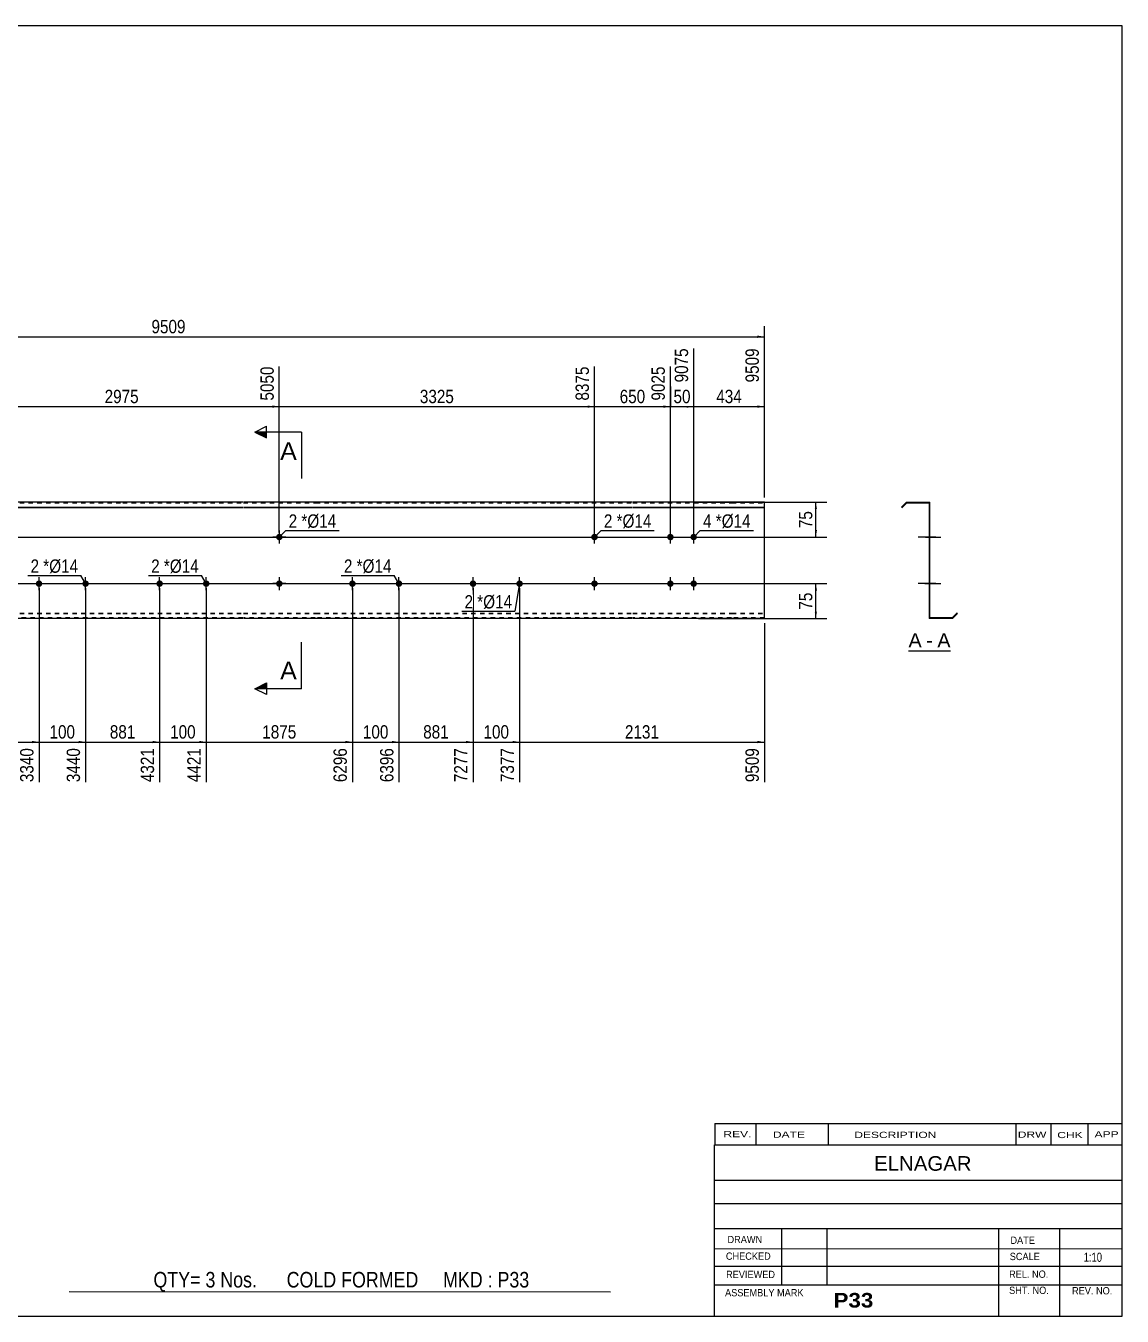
# Model space of a CAD drawing. Header units: millimetres. Extents: x -70 to 333, y -162 to 115.
# Drawn here: x 97.3 to 332.8, y -162.2 to 114.8 of the extents above; entities that cross this region are included whole.
import ezdxf

# ---------------------------------------------------------------- set-up
doc = ezdxf.new("R2010")
doc.units = ezdxf.units.MM
doc.linetypes.add('DXK_LINE_DOT1', pattern=[1.8814, 0.9407, -0.9407])
doc.styles.add('Arial', font='ARIAL.TTF', dxfattribs={"height": 0.2})
doc.styles.add('Arial Bold', font='ARIALBD.TTF', dxfattribs={"height": 0.2})
doc.styles.add('Arial Narrow', font='ARIALN.TTF', dxfattribs={"height": 0.2})

# ---------------------------------------------------------------- blocks, each defined once
blk = doc.blocks.new('Unknown-629091098-1781')
at = {"color": 5, "linetype": 'Continuous'}
for p, q in [((332.8, 114.75), (-67.2, 114.75)), ((332.8, -162.25), (332.8, 114.75)), ((-67.2, -162.25), (332.8, -162.25))]:
    blk.add_line(p, q, dxfattribs=at)
blk = doc.blocks.new('Unknown-629091098-12 - 1236')
at = {"color": 7, "linetype": 'Continuous'}
blk.add_line((286.9, -19.45), (295.93, -19.45), dxfattribs=at)
at = {"color": 0, "linetype": 'Continuous'}
blk.add_wipeout([(289.74, -18.7), (289.74, -15.5), (286.9, -15.5), (286.9, -18.7)], dxfattribs=at)
blk.add_wipeout([(292.13, -18.7), (292.13, -15.5), (290.7, -15.5), (290.7, -18.7)], dxfattribs=at)
at = {"color": 96, "linetype": 'Continuous', "style": 'Arial'}
blk.add_text('A', height=3.06, dxfattribs=at).set_placement((286.9, -18.7))
at = {"color": 0, "linetype": 'Continuous'}
blk.add_wipeout([(295.93, -18.7), (295.93, -15.5), (293.09, -15.5), (293.09, -18.7)], dxfattribs=at)
at = {"color": 96, "linetype": 'Continuous', "style": 'Arial'}
for s, p in [('A', (293.09, -18.7)), ('-', (290.7, -18.7))]:
    blk.add_text(s, height=3.06, dxfattribs=at).set_placement(p)
blk = doc.blocks.new('Bolt-629091098-1223 - 1203')
at = {"linetype": 'Continuous'}
for points in [[(235.07, 5, -1), (236.47, 5, -1)], [(240.07, 5, -1), (241.47, 5, -1)], [(235.07, -5, -1), (236.47, -5, -1)], [(240.07, -5, -1), (241.47, -5, -1)]]:
    blk.add_hatch(color=3, dxfattribs=at).paths.add_polyline_path(points)
at = {"color": 3, "linetype": 'Continuous'}
for p, q in [((235.77, 3.6), (235.77, 6.4)), ((240.77, 3.6), (240.77, 6.4)), ((234.37, 5), (237.17, 5)), ((239.37, 5), (242.17, 5)), ((234.37, -5), (237.17, -5)), ((235.77, -6.4), (235.77, -3.6)), ((239.37, -5), (242.17, -5)), ((240.77, -6.4), (240.77, -3.6))]:
    blk.add_line(p, q, dxfattribs=at)
blk = doc.blocks.new('Part-629091098-1218 - 1203')
at = {"color": 2, "linetype": 'Continuous'}
for p, q in [((118.08, 12.5), (92.28, 12.5)), ((92.28, 11.44), (118.08, 11.44)), ((92.28, 11.33), (118.08, 11.33)), ((143.98, 12.5), (118.18, 12.5)), ((118.18, 11.44), (143.98, 11.44)), ((118.18, 11.33), (143.98, 11.33)), ((159.48, 12.5), (144.08, 12.5)), ((144.08, 11.44), (159.48, 11.44)), ((144.08, 11.33), (159.48, 11.33)), ((185.38, 12.5), (159.58, 12.5)), ((159.58, 11.44), (185.38, 11.44)), ((159.58, 11.33), (185.38, 11.33)), ((211.28, 12.5), (185.48, 12.5)), ((185.48, 11.44), (211.28, 11.44)), ((185.48, 11.33), (211.28, 11.33)), ((227.57, 12.5), (211.38, 12.5)), ((211.38, 11.44), (227.57, 11.44)), ((211.38, 11.33), (227.57, 11.33)), ((248.86, 12.5), (227.67, 12.5)), ((227.67, 11.44), (248.86, 11.44)), ((227.67, 11.33), (248.86, 11.33)), ((255.96, 12.5), (248.96, 12.5)), ((248.96, 11.44), (255.96, 11.44)), ((248.96, 11.33), (255.96, 11.33)), ((255.96, -12.5), (255.96, 12.5)), ((118.08, -12.5), (92.28, -12.5)), ((143.98, -12.5), (118.18, -12.5)), ((159.48, -12.5), (144.08, -12.5)), ((185.38, -12.5), (159.58, -12.5)), ((211.28, -12.5), (185.48, -12.5)), ((227.57, -12.5), (211.38, -12.5)), ((248.86, -12.5), (227.67, -12.5)), ((255.96, -12.5), (248.96, -12.5))]:
    blk.add_line(p, q, dxfattribs=at)
at = {"color": 7, "linetype": 'DXK_LINE_DOT1'}
for p, q in [((92.28, 12.35), (118.08, 12.35)), ((118.18, 12.35), (143.98, 12.35)), ((144.08, 12.35), (159.48, 12.35)), ((159.58, 12.35), (185.38, 12.35)), ((185.48, 12.35), (211.28, 12.35)), ((211.38, 12.35), (227.57, 12.35)), ((227.67, 12.35), (248.86, 12.35)), ((248.96, 12.35), (255.96, 12.35)), ((92.28, -11.33), (118.08, -11.33)), ((92.28, -11.44), (118.08, -11.44)), ((118.08, -12.35), (92.28, -12.35)), ((118.18, -11.33), (143.98, -11.33)), ((118.18, -11.44), (143.98, -11.44)), ((143.98, -12.35), (118.18, -12.35)), ((144.08, -11.33), (159.48, -11.33)), ((144.08, -11.44), (159.48, -11.44)), ((159.48, -12.35), (144.08, -12.35)), ((159.58, -11.33), (185.38, -11.33)), ((159.58, -11.44), (185.38, -11.44)), ((185.38, -12.35), (159.58, -12.35)), ((185.48, -11.33), (211.28, -11.33)), ((185.48, -11.44), (211.28, -11.44)), ((211.28, -12.35), (185.48, -12.35)), ((211.38, -11.33), (227.57, -11.33)), ((211.38, -11.44), (227.57, -11.44)), ((227.57, -12.35), (211.38, -12.35)), ((227.67, -11.33), (248.86, -11.33)), ((227.67, -11.44), (248.86, -11.44)), ((248.86, -12.35), (227.67, -12.35)), ((248.96, -11.33), (255.96, -11.33)), ((248.96, -11.44), (255.96, -11.44)), ((255.96, -12.35), (248.96, -12.35))]:
    blk.add_line(p, q, dxfattribs=at)
blk = doc.blocks.new('Bolt-629091098-1219 - 1203')
at = {"linetype": 'Continuous'}
for points in [[(193.38, -4.3, -1), (193.38, -5.7, -1)], [(203.38, -4.3, -1), (203.38, -5.7, -1)]]:
    blk.add_hatch(color=3, dxfattribs=at).paths.add_polyline_path(points)
at = {"color": 3, "linetype": 'Continuous'}
for p, q in [((191.98, -5), (194.78, -5)), ((193.38, -6.4), (193.38, -3.6)), ((201.98, -5), (204.78, -5)), ((203.38, -6.4), (203.38, -3.6))]:
    blk.add_line(p, q, dxfattribs=at)
blk = doc.blocks.new('Bolt-629091098-1220 - 1203')
at = {"linetype": 'Continuous'}
for points in [[(167.48, -4.3, -1), (167.48, -5.7, -1)], [(177.48, -4.3, -1), (177.48, -5.7, -1)]]:
    blk.add_hatch(color=3, dxfattribs=at).paths.add_polyline_path(points)
at = {"color": 3, "linetype": 'Continuous'}
for p, q in [((166.08, -5), (168.88, -5)), ((167.48, -6.4), (167.48, -3.6)), ((176.08, -5), (178.88, -5)), ((177.48, -6.4), (177.48, -3.6))]:
    blk.add_line(p, q, dxfattribs=at)
blk = doc.blocks.new('Bolt-629091098-1221 - 1203')
at = {"linetype": 'Continuous'}
for points in [[(100.18, -4.3, -1), (100.18, -5.7, -1)], [(110.18, -4.3, -1), (110.18, -5.7, -1)]]:
    blk.add_hatch(color=3, dxfattribs=at).paths.add_polyline_path(points)
at = {"color": 3, "linetype": 'Continuous'}
for p, q in [((98.78, -5), (101.58, -5)), ((100.18, -6.4), (100.18, -3.6)), ((108.78, -5), (111.58, -5)), ((110.18, -6.4), (110.18, -3.6))]:
    blk.add_line(p, q, dxfattribs=at)
blk = doc.blocks.new('Bolt-629091098-1222 - 1203')
at = {"linetype": 'Continuous'}
for points in [[(126.08, -4.3, -1), (126.08, -5.7, -1)], [(136.08, -4.3, -1), (136.08, -5.7, -1)]]:
    blk.add_hatch(color=3, dxfattribs=at).paths.add_polyline_path(points)
at = {"color": 3, "linetype": 'Continuous'}
for p, q in [((124.68, -5), (127.48, -5)), ((126.08, -6.4), (126.08, -3.6)), ((134.68, -5), (137.48, -5)), ((136.08, -6.4), (136.08, -3.6))]:
    blk.add_line(p, q, dxfattribs=at)
blk = doc.blocks.new('Bolt-629091098-1224 - 1203')
at = {"linetype": 'Continuous'}
for points in [[(218.77, 5, -1), (220.17, 5, -1)], [(218.77, -5, -1), (220.17, -5, -1)]]:
    blk.add_hatch(color=3, dxfattribs=at).paths.add_polyline_path(points)
at = {"color": 3, "linetype": 'Continuous'}
for p, q in [((219.47, 3.6), (219.47, 6.4)), ((218.07, 5), (220.87, 5)), ((218.07, -5), (220.87, -5)), ((219.47, -6.4), (219.47, -3.6))]:
    blk.add_line(p, q, dxfattribs=at)
blk = doc.blocks.new('Bolt-629091098-1230 - 1203')
at = {"linetype": 'Continuous'}
for points in [[(152.48, 5, -1), (151.08, 5, -1)], [(152.48, -5, -1), (151.08, -5, -1)]]:
    blk.add_hatch(color=3, dxfattribs=at).paths.add_polyline_path(points)
at = {"color": 3, "linetype": 'Continuous'}
for p, q in [((151.78, 6.4), (151.78, 3.6)), ((153.18, 5), (150.38, 5)), ((153.18, -5), (150.38, -5)), ((151.78, -3.6), (151.78, -6.4))]:
    blk.add_line(p, q, dxfattribs=at)
blk = doc.blocks.new('Bolt-629091098-1240 - 1236')
at = {"linetype": 'Continuous'}
blk.add_hatch(color=3, dxfattribs=at).paths.add_polyline_path([(291.49, -5.7), (291.49, -4.3), (291.34, -4.3), (291.34, -5.7)])
blk.add_hatch(color=3, dxfattribs=at).paths.add_polyline_path([(291.49, -5.7), (291.49, -4.3), (291.34, -4.3), (291.34, -5.7)])
at = {"color": 3, "linetype": 'Continuous'}
for p, q in [((290.39, -5), (293.14, -5)), ((290.39, -5), (293.14, -5)), ((291.34, -4.3), (291.49, -4.3)), ((291.34, -4.3), (291.49, -4.3)), ((291.34, -5.7), (291.49, -5.7)), ((291.34, -5.7), (291.49, -5.7))]:
    blk.add_line(p, q, dxfattribs=at)
blk = doc.blocks.new('Part-629091098-1238 - 1236')
at = {"color": 2, "linetype": 'Continuous'}
for p, q in [((286.49, 12.5), (285.43, 11.44)), ((285.43, 11.44), (285.54, 11.33)), ((286.55, 12.35), (285.54, 11.33)), ((286.49, 12.5), (291.49, 12.5)), ((286.55, 12.35), (291.34, 12.35)), ((291.34, 12.35), (291.34, -12.5)), ((291.49, -12.35), (291.49, 12.5)), ((296.34, -12.5), (291.34, -12.5)), ((296.28, -12.35), (291.49, -12.35)), ((296.28, -12.35), (297.29, -11.33)), ((296.34, -12.5), (297.4, -11.44)), ((297.4, -11.44), (297.29, -11.33))]:
    blk.add_line(p, q, dxfattribs=at)
blk = doc.blocks.new('Bolt-629091098-1239 - 1236')
at = {"linetype": 'Continuous'}
blk.add_hatch(color=3, dxfattribs=at).paths.add_polyline_path([(291.49, -5.7), (291.49, -4.3), (291.34, -4.3), (291.34, -5.7)])
blk.add_hatch(color=3, dxfattribs=at).paths.add_polyline_path([(291.49, -5.7), (291.49, -4.3), (291.34, -4.3), (291.34, -5.7)])
at = {"color": 3, "linetype": 'Continuous'}
for p, q in [((290.39, -5), (293.14, -5)), ((290.39, -5), (293.14, -5)), ((291.34, -4.3), (291.49, -4.3)), ((291.34, -4.3), (291.49, -4.3)), ((291.34, -5.7), (291.49, -5.7)), ((291.34, -5.7), (291.49, -5.7))]:
    blk.add_line(p, q, dxfattribs=at)
blk = doc.blocks.new('Bolt-629091098-1241 - 1236')
at = {"linetype": 'Continuous'}
blk.add_hatch(color=3, dxfattribs=at).paths.add_polyline_path([(291.49, -5.7), (291.49, -4.3), (291.34, -4.3), (291.34, -5.7)])
blk.add_hatch(color=3, dxfattribs=at).paths.add_polyline_path([(291.49, -5.7), (291.49, -4.3), (291.34, -4.3), (291.34, -5.7)])
at = {"color": 3, "linetype": 'Continuous'}
for p, q in [((290.39, -5), (293.14, -5)), ((290.39, -5), (293.14, -5)), ((291.34, -4.3), (291.49, -4.3)), ((291.34, -4.3), (291.49, -4.3)), ((291.34, -5.7), (291.49, -5.7)), ((291.34, -5.7), (291.49, -5.7))]:
    blk.add_line(p, q, dxfattribs=at)
blk = doc.blocks.new('Bolt-629091098-1242 - 1236')
at = {"linetype": 'Continuous'}
blk.add_hatch(color=3, dxfattribs=at).paths.add_polyline_path([(291.49, -5.7), (291.49, -4.3), (291.34, -4.3), (291.34, -5.7)])
blk.add_hatch(color=3, dxfattribs=at).paths.add_polyline_path([(291.49, -5.7), (291.49, -4.3), (291.34, -4.3), (291.34, -5.7)])
at = {"color": 3, "linetype": 'Continuous'}
for p, q in [((290.39, -5), (293.14, -5)), ((290.39, -5), (293.14, -5)), ((291.34, -4.3), (291.49, -4.3)), ((291.34, -4.3), (291.49, -4.3)), ((291.34, -5.7), (291.49, -5.7)), ((291.34, -5.7), (291.49, -5.7))]:
    blk.add_line(p, q, dxfattribs=at)
blk = doc.blocks.new('Bolt-629091098-1243 - 1236')
at = {"linetype": 'Continuous'}
for points in [[(291.34, 5.7), (291.34, 4.3), (291.49, 4.3), (291.49, 5.7)], [(291.34, 5.7), (291.34, 4.3), (291.49, 4.3), (291.49, 5.7)], [(291.34, -4.3), (291.34, -5.7), (291.49, -5.7), (291.49, -4.3)], [(291.34, -4.3), (291.34, -5.7), (291.49, -5.7), (291.49, -4.3)]]:
    blk.add_hatch(color=3, dxfattribs=at).paths.add_polyline_path(points)
at = {"color": 3, "linetype": 'Continuous'}
for p, q in [((291.49, 5.7), (291.34, 5.7)), ((291.49, 5.7), (291.34, 5.7)), ((292.79, 5), (289.49, 5)), ((292.79, 5), (289.49, 5)), ((291.49, 4.3), (291.34, 4.3)), ((291.49, 4.3), (291.34, 4.3)), ((292.79, -5), (289.49, -5)), ((292.79, -5), (289.49, -5)), ((291.49, -4.3), (291.34, -4.3)), ((291.49, -4.3), (291.34, -4.3)), ((291.49, -5.7), (291.34, -5.7)), ((291.49, -5.7), (291.34, -5.7))]:
    blk.add_line(p, q, dxfattribs=at)
blk = doc.blocks.new('Bolt-629091098-1244 - 1236')
at = {"linetype": 'Continuous'}
for points in [[(291.34, 5.7), (291.34, 4.3), (291.49, 4.3), (291.49, 5.7)], [(291.34, -4.3), (291.34, -5.7), (291.49, -5.7), (291.49, -4.3)]]:
    blk.add_hatch(color=3, dxfattribs=at).paths.add_polyline_path(points)
at = {"color": 3, "linetype": 'Continuous'}
for p, q in [((291.49, 5.7), (291.34, 5.7)), ((292.29, 5), (288.99, 5)), ((291.49, 4.3), (291.34, 4.3)), ((292.29, -5), (288.99, -5)), ((291.49, -4.3), (291.34, -4.3)), ((291.49, -5.7), (291.34, -5.7))]:
    blk.add_line(p, q, dxfattribs=at)
blk = doc.blocks.new('Bolt-629091098-1245 - 1236')
at = {"linetype": 'Continuous'}
for points in [[(291.34, 5.7), (291.34, 4.3), (291.49, 4.3), (291.49, 5.7)], [(291.34, 5.7), (291.34, 4.3), (291.49, 4.3), (291.49, 5.7)], [(291.34, -4.3), (291.34, -5.7), (291.49, -5.7), (291.49, -4.3)], [(291.34, -4.3), (291.34, -5.7), (291.49, -5.7), (291.49, -4.3)]]:
    blk.add_hatch(color=3, dxfattribs=at).paths.add_polyline_path(points)
at = {"color": 3, "linetype": 'Continuous'}
for p, q in [((291.49, 5.7), (291.34, 5.7)), ((291.49, 5.7), (291.34, 5.7)), ((292.79, 5), (289.49, 5)), ((292.79, 5), (289.49, 5)), ((291.49, 4.3), (291.34, 4.3)), ((291.49, 4.3), (291.34, 4.3)), ((292.79, -5), (289.49, -5)), ((292.79, -5), (289.49, -5)), ((291.49, -4.3), (291.34, -4.3)), ((291.49, -4.3), (291.34, -4.3)), ((291.49, -5.7), (291.34, -5.7)), ((291.49, -5.7), (291.34, -5.7))]:
    blk.add_line(p, q, dxfattribs=at)
blk = doc.blocks.new('Bolt-629091098-1246 - 1236')
at = {"linetype": 'Continuous'}
blk.add_hatch(color=3, dxfattribs=at).paths.add_polyline_path([(291.34, 5.7), (291.34, 4.3), (291.49, 4.3), (291.49, 5.7)])
blk.add_hatch(color=3, dxfattribs=at).paths.add_polyline_path([(291.34, 5.7), (291.34, 4.3), (291.49, 4.3), (291.49, 5.7)])
at = {"color": 3, "linetype": 'Continuous'}
for p, q in [((291.34, 5.7), (291.49, 5.7)), ((291.34, 5.7), (291.49, 5.7)), ((290.54, 5), (293.84, 5)), ((290.54, 5), (293.84, 5)), ((291.34, 4.3), (291.49, 4.3)), ((291.34, 4.3), (291.49, 4.3))]:
    blk.add_line(p, q, dxfattribs=at)
blk = doc.blocks.new('Bolt-629091098-1247 - 1236')
at = {"linetype": 'Continuous'}
blk.add_hatch(color=3, dxfattribs=at).paths.add_polyline_path([(291.34, -4.3), (291.34, -5.7), (291.49, -5.7), (291.49, -4.3)])
blk.add_hatch(color=3, dxfattribs=at).paths.add_polyline_path([(291.34, -4.3), (291.34, -5.7), (291.49, -5.7), (291.49, -4.3)])
at = {"color": 3, "linetype": 'Continuous'}
for p, q in [((290.54, -5), (293.84, -5)), ((290.54, -5), (293.84, -5)), ((291.34, -4.3), (291.49, -4.3)), ((291.34, -4.3), (291.49, -4.3)), ((291.34, -5.7), (291.49, -5.7)), ((291.34, -5.7), (291.49, -5.7))]:
    blk.add_line(p, q, dxfattribs=at)
blk = doc.blocks.new('Bolt-629091098-1248 - 1236')
at = {"linetype": 'Continuous'}
blk.add_hatch(color=3, dxfattribs=at).paths.add_polyline_path([(291.34, 5.7), (291.34, 4.3), (291.49, 4.3), (291.49, 5.7)])
blk.add_hatch(color=3, dxfattribs=at).paths.add_polyline_path([(291.34, 5.7), (291.34, 4.3), (291.49, 4.3), (291.49, 5.7)])
at = {"color": 3, "linetype": 'Continuous'}
for p, q in [((291.34, 5.7), (291.49, 5.7)), ((291.34, 5.7), (291.49, 5.7)), ((290.54, 5), (293.84, 5)), ((290.54, 5), (293.84, 5)), ((291.34, 4.3), (291.49, 4.3)), ((291.34, 4.3), (291.49, 4.3))]:
    blk.add_line(p, q, dxfattribs=at)
blk = doc.blocks.new('Bolt-629091098-1249 - 1236')
at = {"linetype": 'Continuous'}
blk.add_hatch(color=3, dxfattribs=at).paths.add_polyline_path([(291.34, -4.3), (291.34, -5.7), (291.49, -5.7), (291.49, -4.3)])
blk.add_hatch(color=3, dxfattribs=at).paths.add_polyline_path([(291.34, -4.3), (291.34, -5.7), (291.49, -5.7), (291.49, -4.3)])
at = {"color": 3, "linetype": 'Continuous'}
for p, q in [((290.54, -5), (293.84, -5)), ((290.54, -5), (293.84, -5)), ((291.34, -4.3), (291.49, -4.3)), ((291.34, -4.3), (291.49, -4.3)), ((291.34, -5.7), (291.49, -5.7)), ((291.34, -5.7), (291.49, -5.7))]:
    blk.add_line(p, q, dxfattribs=at)
blk = doc.blocks.new('Bolt-629091098-1250 - 1236')
at = {"linetype": 'Continuous'}
for points in [[(291.49, 4.3), (291.49, 5.7), (291.34, 5.7), (291.34, 4.3)], [(291.49, -5.7), (291.49, -4.3), (291.34, -4.3), (291.34, -5.7)]]:
    blk.add_hatch(color=3, dxfattribs=at).paths.add_polyline_path(points)
at = {"color": 3, "linetype": 'Continuous'}
for p, q in [((291.49, 5.7), (291.34, 5.7)), ((291.49, 5), (289.34, 5)), ((291.49, 4.3), (291.34, 4.3)), ((291.49, -5), (289.34, -5)), ((291.49, -4.3), (291.34, -4.3)), ((291.49, -5.7), (291.34, -5.7))]:
    blk.add_line(p, q, dxfattribs=at)
blk = doc.blocks.new('StraightDimension-629091098-1328 - 1203')
at = {"linetype": 'Continuous'}
blk.add_hatch(color=7, dxfattribs=at).paths.add_polyline_path([(124.58, -38.75), (126.08, -39), (124.58, -39.25)])
at = {"color": 7, "linetype": 'Continuous'}
for p, q in [((110.18, -6), (110.18, -47.61)), ((126.08, -6), (126.08, -47.61)), ((110.18, -39), (126.08, -39))]:
    blk.add_line(p, q, dxfattribs=at)
at = {"color": 0}
blk.add_wipeout([(121.47, -38.85), (121.47, -34.65), (114.78, -34.65), (114.78, -38.85)], dxfattribs=at)
at = {"color": 3, "style": 'Arial Narrow'}
blk.add_text('881', height=2.863, dxfattribs=at).set_placement((115.38, -38.25))
at = {"color": 0, "linetype": 'Continuous'}
blk.add_wipeout([(125.48, -39.7), (121.28, -39.7), (121.28, -48.21), (125.48, -48.21)], dxfattribs=at)
at = {"color": 3, "linetype": 'Continuous', "style": 'Arial Narrow'}
blk.add_text('4321', height=2.863, rotation=90.0002, dxfattribs=at).set_placement((124.88, -47.61))
blk = doc.blocks.new('StraightDimension-629091098-1367 - 1203')
at = {"linetype": 'Continuous'}
for points in [[(266.75, -6.5), (267, -5), (267.25, -6.5)], [(267.25, -11), (267, -12.5), (266.75, -11)]]:
    blk.add_hatch(color=7, dxfattribs=at).paths.add_polyline_path(points)
at = {"color": 7, "linetype": 'Continuous'}
for p, q in [((85.08, -5), (269.4, -5)), ((267, -12.5), (267, -5)), ((241.77, -12.5), (269.4, -12.5))]:
    blk.add_line(p, q, dxfattribs=at)
at = {"color": 0}
blk.add_wipeout([(266.85, -6.32), (262.65, -6.32), (262.65, -11.18), (266.85, -11.18)], dxfattribs=at)
at = {"color": 3, "style": 'Arial Narrow'}
blk.add_text('75', height=2.863, rotation=90.0002, dxfattribs=at).set_placement((266.25, -10.58))
blk = doc.blocks.new('StraightDimension-629091098-1270 - 1203')
at = {"linetype": 'Continuous'}
blk.add_hatch(color=7, dxfattribs=at).paths.add_polyline_path([(239.27, 33.25), (240.77, 33), (239.27, 32.75)])
at = {"color": 7, "linetype": 'Continuous'}
for p, q in [((240.77, 6), (240.77, 45.51)), ((235.77, 6), (235.77, 41.61)), ((235.77, 33), (240.77, 33))]:
    blk.add_line(p, q, dxfattribs=at)
at = {"color": 0}
blk.add_wipeout([(240.69, 33.15), (240.69, 37.35), (235.84, 37.35), (235.84, 33.15)], dxfattribs=at)
at = {"color": 0, "linetype": 'Continuous'}
blk.add_wipeout([(240.17, 46.11), (235.97, 46.11), (235.97, 37.6), (240.17, 37.6)], dxfattribs=at)
at = {"color": 3, "linetype": 'Continuous', "style": 'Arial Narrow'}
blk.add_text('9075', height=2.863, rotation=90.0002, dxfattribs=at).set_placement((239.57, 38.2))
at = {"color": 3, "style": 'Arial Narrow'}
blk.add_text('50', height=2.863, dxfattribs=at).set_placement((236.44, 33.75))
blk = doc.blocks.new('StraightDimension-629091098-1326 - 1203')
at = {"linetype": 'Continuous'}
blk.add_hatch(color=7, dxfattribs=at).paths.add_polyline_path([(165.98, -38.75), (167.48, -39), (165.98, -39.25)])
at = {"color": 7, "linetype": 'Continuous'}
for p, q in [((136.08, -6), (136.08, -47.61)), ((167.48, -6), (167.48, -47.61)), ((136.08, -39), (167.48, -39))]:
    blk.add_line(p, q, dxfattribs=at)
at = {"color": 0}
blk.add_wipeout([(156.03, -38.85), (156.03, -34.65), (147.52, -34.65), (147.52, -38.85)], dxfattribs=at)
at = {"color": 0, "linetype": 'Continuous'}
blk.add_wipeout([(166.88, -39.7), (162.68, -39.7), (162.68, -48.21), (166.88, -48.21)], dxfattribs=at)
at = {"color": 3, "style": 'Arial Narrow'}
blk.add_text('1875', height=2.863, dxfattribs=at).set_placement((148.12, -38.25))
at = {"color": 3, "linetype": 'Continuous', "style": 'Arial Narrow'}
blk.add_text('6296', height=2.863, rotation=90.0002, dxfattribs=at).set_placement((166.28, -47.61))
blk = doc.blocks.new('StraightDimension-629091098-1269 - 1203')
at = {"linetype": 'Continuous'}
blk.add_hatch(color=7, dxfattribs=at).paths.add_polyline_path([(254.46, 33.25), (255.96, 33), (254.46, 32.75)])
at = {"color": 7, "linetype": 'Continuous'}
for p, q in [((240.77, 6), (240.77, 45.51)), ((255.96, 13.5), (255.96, 45.51)), ((240.77, 33), (255.96, 33))]:
    blk.add_line(p, q, dxfattribs=at)
at = {"color": 0}
blk.add_wipeout([(251.71, 33.15), (251.71, 37.35), (245.02, 37.35), (245.02, 33.15)], dxfattribs=at)
at = {"color": 0, "linetype": 'Continuous'}
blk.add_wipeout([(255.36, 46.11), (251.16, 46.11), (251.16, 37.6), (255.36, 37.6)], dxfattribs=at)
at = {"color": 3, "linetype": 'Continuous', "style": 'Arial Narrow'}
blk.add_text('9509', height=2.863, rotation=90.0002, dxfattribs=at).set_placement((254.76, 38.2))
at = {"color": 3, "style": 'Arial Narrow'}
blk.add_text('434', height=2.863, dxfattribs=at).set_placement((245.62, 33.75))
blk = doc.blocks.new('StraightDimension-629091098-1271 - 1203')
at = {"linetype": 'Continuous'}
blk.add_hatch(color=7, dxfattribs=at).paths.add_polyline_path([(234.27, 33.25), (235.77, 33), (234.27, 32.75)])
at = {"color": 7, "linetype": 'Continuous'}
for p, q in [((219.47, 6), (219.47, 41.61)), ((235.77, 6), (235.77, 41.61)), ((219.47, 33), (235.77, 33))]:
    blk.add_line(p, q, dxfattribs=at)
at = {"color": 0}
blk.add_wipeout([(230.96, 33.15), (230.96, 37.35), (224.28, 37.35), (224.28, 33.15)], dxfattribs=at)
at = {"color": 0, "linetype": 'Continuous'}
blk.add_wipeout([(235.17, 42.21), (230.97, 42.21), (230.97, 33.7), (235.17, 33.7)], dxfattribs=at)
at = {"color": 3, "linetype": 'Continuous', "style": 'Arial Narrow'}
blk.add_text('9025', height=2.863, rotation=90.0002, dxfattribs=at).set_placement((234.57, 34.3))
at = {"color": 3, "style": 'Arial Narrow'}
blk.add_text('650', height=2.863, dxfattribs=at).set_placement((224.88, 33.75))
blk = doc.blocks.new('StraightDimension-629091098-1272 - 1203')
at = {"linetype": 'Continuous'}
blk.add_hatch(color=7, dxfattribs=at).paths.add_polyline_path([(217.97, 33.25), (219.47, 33), (217.97, 32.75)])
at = {"color": 7, "linetype": 'Continuous'}
for p, q in [((151.78, 6), (151.78, 41.61)), ((219.47, 6), (219.47, 41.61)), ((151.78, 33), (219.47, 33))]:
    blk.add_line(p, q, dxfattribs=at)
at = {"color": 0, "linetype": 'Continuous'}
blk.add_wipeout([(218.87, 42.21), (214.67, 42.21), (214.67, 33.7), (218.87, 33.7)], dxfattribs=at)
at = {"color": 0}
blk.add_wipeout([(189.88, 33.15), (189.88, 37.35), (181.37, 37.35), (181.37, 33.15)], dxfattribs=at)
at = {"color": 3, "linetype": 'Continuous', "style": 'Arial Narrow'}
blk.add_text('8375', height=2.863, rotation=90.0002, dxfattribs=at).set_placement((218.27, 34.3))
at = {"color": 3, "style": 'Arial Narrow'}
blk.add_text('3325', height=2.863, dxfattribs=at).set_placement((181.97, 33.75))
blk = doc.blocks.new('StraightDimension-629091098-1330 - 1203')
at = {"linetype": 'Continuous'}
blk.add_hatch(color=7, dxfattribs=at).paths.add_polyline_path([(98.68, -38.75), (100.18, -39), (98.68, -39.25)])
at = {"color": 7, "linetype": 'Continuous'}
for p, q in [((100.18, -6), (100.18, -47.61)), ((0, -13.5), (0, -42.13)), ((0, -39), (100.18, -39))]:
    blk.add_line(p, q, dxfattribs=at)
at = {"color": 0}
blk.add_wipeout([(54.34, -38.85), (54.34, -34.65), (45.83, -34.65), (45.83, -38.85)], dxfattribs=at)
at = {"color": 0, "linetype": 'Continuous'}
for points in [[(-0.6, -39.7), (-4.8, -39.7), (-4.8, -42.73), (-0.6, -42.73)], [(99.58, -39.7), (95.38, -39.7), (95.38, -48.21), (99.58, -48.21)]]:
    blk.add_wipeout(points, dxfattribs=at)
at = {"color": 3, "style": 'Arial Narrow'}
blk.add_text('3340', height=2.863, dxfattribs=at).set_placement((46.43, -38.25))
at = {"color": 3, "linetype": 'Continuous', "style": 'Arial Narrow'}
for s, height, p in [('0', 2.86, (-1.2, -42.13)), ('3340', 2.863, (98.98, -47.61))]:
    blk.add_text(s, height=height, rotation=90.0002, dxfattribs=at).set_placement(p)
blk = doc.blocks.new('StraightDimension-629091098-1273 - 1203')
at = {"linetype": 'Continuous'}
blk.add_hatch(color=7, dxfattribs=at).paths.add_polyline_path([(150.28, 33.25), (151.78, 33), (150.28, 32.75)])
at = {"color": 7, "linetype": 'Continuous'}
for p, q in [((84.08, 6), (84.08, 41.61)), ((151.78, 6), (151.78, 41.61)), ((84.08, 33), (151.78, 33))]:
    blk.add_line(p, q, dxfattribs=at)
at = {"color": 0, "linetype": 'Continuous'}
blk.add_wipeout([(151.18, 42.21), (146.98, 42.21), (146.98, 33.7), (151.18, 33.7)], dxfattribs=at)
at = {"color": 0}
blk.add_wipeout([(122.18, 33.15), (122.18, 37.35), (113.67, 37.35), (113.67, 33.15)], dxfattribs=at)
at = {"color": 3, "linetype": 'Continuous', "style": 'Arial Narrow'}
blk.add_text('5050', height=2.863, rotation=90.0002, dxfattribs=at).set_placement((150.58, 34.3))
at = {"color": 3, "style": 'Arial Narrow'}
blk.add_text('2975', height=2.863, dxfattribs=at).set_placement((114.27, 33.75))
blk = doc.blocks.new('StraightDimension-629091098-1322 - 1203')
at = {"linetype": 'Continuous'}
blk.add_hatch(color=7, dxfattribs=at).paths.add_polyline_path([(254.46, -38.75), (255.96, -39), (254.46, -39.25)])
at = {"color": 7, "linetype": 'Continuous'}
for p, q in [((203.38, -6), (203.38, -47.61)), ((255.96, -13.5), (255.96, -47.61)), ((203.38, -39), (255.96, -39))]:
    blk.add_line(p, q, dxfattribs=at)
at = {"color": 0}
blk.add_wipeout([(233.93, -38.85), (233.93, -34.65), (225.41, -34.65), (225.41, -38.85)], dxfattribs=at)
at = {"color": 0, "linetype": 'Continuous'}
blk.add_wipeout([(255.36, -39.7), (251.16, -39.7), (251.16, -48.21), (255.36, -48.21)], dxfattribs=at)
at = {"color": 3, "style": 'Arial Narrow'}
blk.add_text('2131', height=2.863, dxfattribs=at).set_placement((226.01, -38.25))
at = {"color": 3, "linetype": 'Continuous', "style": 'Arial Narrow'}
blk.add_text('9509', height=2.863, rotation=90.0002, dxfattribs=at).set_placement((254.76, -47.61))
blk = doc.blocks.new('StraightDimension-629091098-1323 - 1203')
at = {"linetype": 'Continuous'}
blk.add_hatch(color=7, dxfattribs=at).paths.add_polyline_path([(201.88, -38.75), (203.38, -39), (201.88, -39.25)])
at = {"color": 7, "linetype": 'Continuous'}
for p, q in [((193.38, -6), (193.38, -47.61)), ((203.38, -6), (203.38, -47.61)), ((193.38, -39), (203.38, -39))]:
    blk.add_line(p, q, dxfattribs=at)
at = {"color": 0}
blk.add_wipeout([(201.72, -38.85), (201.72, -34.65), (195.03, -34.65), (195.03, -38.85)], dxfattribs=at)
at = {"color": 3, "style": 'Arial Narrow'}
blk.add_text('100', height=2.863, dxfattribs=at).set_placement((195.63, -38.25))
at = {"color": 0, "linetype": 'Continuous'}
blk.add_wipeout([(202.78, -39.7), (198.58, -39.7), (198.58, -48.21), (202.78, -48.21)], dxfattribs=at)
at = {"color": 3, "linetype": 'Continuous', "style": 'Arial Narrow'}
blk.add_text('7377', height=2.863, rotation=90.0002, dxfattribs=at).set_placement((202.18, -47.61))
blk = doc.blocks.new('StraightDimension-629091098-1324 - 1203')
at = {"linetype": 'Continuous'}
blk.add_hatch(color=7, dxfattribs=at).paths.add_polyline_path([(191.88, -38.75), (193.38, -39), (191.88, -39.25)])
at = {"color": 7, "linetype": 'Continuous'}
for p, q in [((177.48, -6), (177.48, -47.61)), ((193.38, -6), (193.38, -47.61)), ((177.48, -39), (193.38, -39))]:
    blk.add_line(p, q, dxfattribs=at)
at = {"color": 0}
blk.add_wipeout([(188.77, -38.85), (188.77, -34.65), (182.08, -34.65), (182.08, -38.85)], dxfattribs=at)
at = {"color": 3, "style": 'Arial Narrow'}
blk.add_text('881', height=2.863, dxfattribs=at).set_placement((182.68, -38.25))
at = {"color": 0, "linetype": 'Continuous'}
blk.add_wipeout([(192.78, -39.7), (188.58, -39.7), (188.58, -48.21), (192.78, -48.21)], dxfattribs=at)
at = {"color": 3, "linetype": 'Continuous', "style": 'Arial Narrow'}
blk.add_text('7277', height=2.863, rotation=90.0002, dxfattribs=at).set_placement((192.18, -47.61))
blk = doc.blocks.new('StraightDimension-629091098-1325 - 1203')
at = {"linetype": 'Continuous'}
blk.add_hatch(color=7, dxfattribs=at).paths.add_polyline_path([(175.98, -38.75), (177.48, -39), (175.98, -39.25)])
at = {"color": 7, "linetype": 'Continuous'}
for p, q in [((167.48, -6), (167.48, -47.61)), ((177.48, -6), (177.48, -47.61)), ((167.48, -39), (177.48, -39))]:
    blk.add_line(p, q, dxfattribs=at)
at = {"color": 0}
blk.add_wipeout([(175.82, -38.85), (175.82, -34.65), (169.13, -34.65), (169.13, -38.85)], dxfattribs=at)
at = {"color": 3, "style": 'Arial Narrow'}
blk.add_text('100', height=2.863, dxfattribs=at).set_placement((169.73, -38.25))
at = {"color": 0, "linetype": 'Continuous'}
blk.add_wipeout([(176.88, -39.7), (172.68, -39.7), (172.68, -48.21), (176.88, -48.21)], dxfattribs=at)
at = {"color": 3, "linetype": 'Continuous', "style": 'Arial Narrow'}
blk.add_text('6396', height=2.863, rotation=90.0002, dxfattribs=at).set_placement((176.28, -47.61))
blk = doc.blocks.new('StraightDimension-629091098-1327 - 1203')
at = {"linetype": 'Continuous'}
blk.add_hatch(color=7, dxfattribs=at).paths.add_polyline_path([(134.58, -38.75), (136.08, -39), (134.58, -39.25)])
at = {"color": 7, "linetype": 'Continuous'}
for p, q in [((126.08, -6), (126.08, -47.61)), ((136.08, -6), (136.08, -47.61)), ((126.08, -39), (136.08, -39))]:
    blk.add_line(p, q, dxfattribs=at)
at = {"color": 0}
blk.add_wipeout([(134.42, -38.85), (134.42, -34.65), (127.73, -34.65), (127.73, -38.85)], dxfattribs=at)
at = {"color": 3, "style": 'Arial Narrow'}
blk.add_text('100', height=2.863, dxfattribs=at).set_placement((128.33, -38.25))
at = {"color": 0, "linetype": 'Continuous'}
blk.add_wipeout([(135.48, -39.7), (131.28, -39.7), (131.28, -48.21), (135.48, -48.21)], dxfattribs=at)
at = {"color": 3, "linetype": 'Continuous', "style": 'Arial Narrow'}
blk.add_text('4421', height=2.863, rotation=90.0002, dxfattribs=at).set_placement((134.88, -47.61))
blk = doc.blocks.new('StraightDimension-629091098-1329 - 1203')
at = {"linetype": 'Continuous'}
blk.add_hatch(color=7, dxfattribs=at).paths.add_polyline_path([(108.68, -38.75), (110.18, -39), (108.68, -39.25)])
at = {"color": 7, "linetype": 'Continuous'}
for p, q in [((100.18, -6), (100.18, -47.61)), ((110.18, -6), (110.18, -47.61)), ((100.18, -39), (110.18, -39))]:
    blk.add_line(p, q, dxfattribs=at)
at = {"color": 0}
blk.add_wipeout([(108.52, -38.85), (108.52, -34.65), (101.83, -34.65), (101.83, -38.85)], dxfattribs=at)
at = {"color": 3, "style": 'Arial Narrow'}
blk.add_text('100', height=2.863, dxfattribs=at).set_placement((102.43, -38.25))
at = {"color": 0, "linetype": 'Continuous'}
blk.add_wipeout([(109.58, -39.7), (105.38, -39.7), (105.38, -48.21), (109.58, -48.21)], dxfattribs=at)
at = {"color": 3, "linetype": 'Continuous', "style": 'Arial Narrow'}
blk.add_text('3440', height=2.863, rotation=90.0002, dxfattribs=at).set_placement((108.98, -47.61))
blk = doc.blocks.new('StraightDimension-629091098-1358 - 1203')
at = {"linetype": 'Continuous'}
for points in [[(266.75, 11), (267, 12.5), (267.25, 11)], [(267.25, 6.5), (267, 5), (266.75, 6.5)]]:
    blk.add_hatch(color=7, dxfattribs=at).paths.add_polyline_path(points)
at = {"color": 7, "linetype": 'Continuous'}
for p, q in [((241.77, 12.5), (269.4, 12.5)), ((267, 5), (267, 12.5)), ((85.08, 5), (269.4, 5))]:
    blk.add_line(p, q, dxfattribs=at)
at = {"color": 0}
blk.add_wipeout([(266.85, 11.18), (262.65, 11.18), (262.65, 6.32), (266.85, 6.32)], dxfattribs=at)
at = {"color": 3, "style": 'Arial Narrow'}
blk.add_text('75', height=2.863, rotation=90.0002, dxfattribs=at).set_placement((266.25, 6.92))
blk = doc.blocks.new('StraightDimension-629091098-1379 - 1203')
at = {"linetype": 'Continuous'}
blk.add_hatch(color=7, dxfattribs=at).paths.add_polyline_path([(254.46, 48.25), (255.96, 48), (254.46, 47.75)])
at = {"color": 7, "linetype": 'Continuous'}
for p, q in [((255.96, 13.5), (255.96, 50.25)), ((0, 48), (255.96, 48))]:
    blk.add_line(p, q, dxfattribs=at)
at = {"color": 0}
blk.add_wipeout([(132.24, 48.15), (132.24, 52.35), (123.73, 52.35), (123.73, 48.15)], dxfattribs=at)
at = {"color": 3, "style": 'Arial Narrow'}
blk.add_text('9509', height=2.863, dxfattribs=at).set_placement((124.33, 48.75))
blk = doc.blocks.new('CBS_CALLOFF-629091098-1846')
at = {"color": 7, "linetype": 'Continuous'}
blk.add_line((106.68, -156.98), (222.91, -157), dxfattribs=at)
at = {"color": 3, "linetype": 'Continuous', "style": 'Arial Narrow'}
blk.add_text('QTY= 3 Nos.      COLD FORMED     MKD : P33', height=3.3405, dxfattribs=at).set_placement((124.75, -156.09))
blk = doc.blocks.new('CBS_NAME_BLOG-629091098-1847')
at = {"color": 7, "linetype": 'Continuous'}
for p, q in [((245.21, -125.5), (332.73, -125.5)), ((245.21, -162.21), (245.21, -125.5)), ((245.21, -133.04), (332.73, -133.04)), ((245.28, -138.09), (332.8, -138.09)), ((245.21, -143.46), (332.73, -143.46)), ((259.73, -155.57), (259.73, -143.47)), ((269.42, -155.54), (269.42, -143.47)), ((306.33, -162.21), (306.33, -143.48)), ((319.38, -162.21), (319.38, -143.47)), ((245.22, -147.76), (332.8, -147.74)), ((245.21, -151.51), (332.73, -151.51)), ((245.21, -155.55), (332.73, -155.55)), ((245.21, -162.25), (332.8, -162.25))]:
    blk.add_line(p, q, dxfattribs=at)
at = {"color": 3, "linetype": 'Continuous', "style": 'Arial'}
blk.add_text('ELNAGAR', height=3.133, dxfattribs=at).set_placement((279.53, -131.03))
at = {"color": 3, "linetype": 'Continuous'}
for s, height, style, width, p in [('DRAWN', 1.566, 'Arial', 0.9, (248.04, -146.57)), ('DATE', 1.566, 'Arial', 0.9, (308.8, -146.73)), ('CHECKED', 1.566, 'Arial', 0.9, (247.69, -150.14)), ('SCALE', 1.566, 'Arial', 0.9, (308.65, -150.21)), ('1:10', 1.957, 'Arial Narrow', 0.9, (324.54, -150.57)), ('REVIEWED', 1.566, 'Arial', 0.9, (247.73, -154.06)), ('REL. NO.', 1.566, 'Arial', 0.9, (308.51, -154.01)), ('ASSEMBLY MARK', 1.5663, 'Arial', 0.9, (247.51, -157.99)), ('P33', 3.131, 'Arial Bold', 1.1, (270.79, -160.39)), ('SHT. NO.', 1.566, 'Arial', 0.9, (308.51, -157.48)), ('REV. NO.', 1.566, 'Arial', 0.9, (322.03, -157.57))]:
    blk.add_text(s, height=height, dxfattribs=dict(at, style=style, width=width)).set_placement(p)
blk = doc.blocks.new('CBS_REVISION-629091098-1848')
at = {"color": 7, "linetype": 'Continuous'}
for p, q in [((245.29, -120.87), (332.79, -120.87)), ((245.29, -120.87), (245.29, -125.5)), ((254.09, -120.87), (254.09, -125.5)), ((269.68, -120.87), (269.68, -125.44)), ((309.94, -120.87), (309.94, -125.5)), ((317.48, -120.87), (317.48, -125.5)), ((325.43, -120.87), (325.43, -125.5)), ((245.29, -125.5), (332.79, -125.5))]:
    blk.add_line(p, q, dxfattribs=at)
at = {"color": 7, "style": 'Arial Narrow', "width": 1.7}
for s, height, p in [('REV.', 1.326, (247.15, -123.82)), ('DATE', 1.326, (257.78, -123.94)), ('DESCRIPTION', 1.3257, (275.26, -123.99)), ('DRW', 1.326, (310.37, -123.93)), ('CHK', 1.326, (318.86, -124.02)), ('APP', 1.326, (326.86, -123.87))]:
    blk.add_text(s, height=height, dxfattribs=at).set_placement(p)
blk = doc.blocks.new('Mark-629091098-1400 - 1203')
at = {"color": 0}
blk.add_wipeout([(193.38, -10.33), (193.38, -7.33), (191.56, -7.33), (191.56, -10.33)], dxfattribs=at)
blk.add_wipeout([(193.38, -10.33), (193.38, -7.33), (191.56, -7.33), (191.56, -10.33)], dxfattribs=at)
blk.add_wipeout([(195.56, -10.33), (195.56, -7.33), (194.28, -7.33), (194.28, -10.33)], dxfattribs=at)
blk.add_wipeout([(195.56, -10.33), (195.56, -7.33), (194.28, -7.33), (194.28, -10.33)], dxfattribs=at)
at = {"color": 3, "style": 'Arial Narrow'}
blk.add_text('2', height=2.86, dxfattribs=at).set_placement((191.56, -10.33))
at = {"color": 0}
blk.add_wipeout([(201.78, -10.33), (201.78, -7.33), (195.56, -7.33), (195.56, -10.33)], dxfattribs=at)
blk.add_wipeout([(201.78, -10.33), (201.78, -7.33), (195.56, -7.33), (195.56, -10.33)], dxfattribs=at)
at = {"color": 7, "linetype": 'Continuous'}
for p in [(203.38, -5), (190.96, -10.93)]:
    blk.add_line(p, (202.38, -10.93), dxfattribs=at)
at = {"color": 3, "style": 'Arial Narrow'}
for s, height, p in [('*', 2.86, (194.28, -10.33)), ('Ø14', 2.863, (195.56, -10.33))]:
    blk.add_text(s, height=height, dxfattribs=at).set_placement(p)
blk = doc.blocks.new('SectionMark-629091098-1267 - 1203')
at = {"linetype": 'Continuous'}
for points in [[(149.03, 27.55), (149.03, 26.3), (146.53, 27.55)], [(149.03, -26.3), (149.03, -27.55), (146.53, -27.55)]]:
    blk.add_hatch(color=30, dxfattribs=at).paths.add_polyline_path(points)
at = {"color": 30, "linetype": 'Continuous'}
for p, q in [((146.53, 27.55), (149.03, 28.8)), ((149.03, 26.3), (149.03, 28.8)), ((156.53, 27.55), (146.53, 27.55)), ((146.53, 27.55), (149.03, 26.3)), ((146.53, -27.55), (149.03, -26.3)), ((156.53, -27.55), (146.53, -27.55)), ((149.03, -28.8), (146.53, -27.55)), ((149.03, -26.3), (149.03, -28.8))]:
    blk.add_line(p, q, dxfattribs=at)
at = {"color": 0, "linetype": 'Continuous'}
for points in [[(155.53, 21.55), (155.53, 25.55), (151.97, 25.55), (151.97, 21.55)], [(155.53, -25.55), (155.53, -21.55), (151.97, -21.55), (151.97, -25.55)]]:
    blk.add_wipeout(points, dxfattribs=at)
at = {"color": 30, "linetype": 'Continuous'}
for p, q in [((156.53, 27.55), (156.53, 17.55)), ((156.53, -27.55), (156.53, -17.55))]:
    blk.add_line(p, q, dxfattribs=at)
at = {"color": 96, "linetype": 'Continuous', "style": 'Arial'}
for p in [(151.97, 21.55), (151.97, -25.55)]:
    blk.add_text('A', height=3.82, dxfattribs=at).set_placement(p)
blk = doc.blocks.new('Mark-629091098-1401 - 1203')
at = {"color": 0}
blk.add_wipeout([(167.48, -2.67), (167.48, 0.33), (165.66, 0.33), (165.66, -2.67)], dxfattribs=at)
blk.add_wipeout([(167.48, -2.67), (167.48, 0.33), (165.66, 0.33), (165.66, -2.67)], dxfattribs=at)
blk.add_wipeout([(169.66, -2.67), (169.66, 0.33), (168.38, 0.33), (168.38, -2.67)], dxfattribs=at)
blk.add_wipeout([(169.66, -2.67), (169.66, 0.33), (168.38, 0.33), (168.38, -2.67)], dxfattribs=at)
at = {"color": 3, "style": 'Arial Narrow'}
blk.add_text('2', height=2.86, dxfattribs=at).set_placement((165.66, -2.67))
at = {"color": 0}
blk.add_wipeout([(175.88, -2.67), (175.88, 0.33), (169.66, 0.33), (169.66, -2.67)], dxfattribs=at)
blk.add_wipeout([(175.88, -2.67), (175.88, 0.33), (169.66, 0.33), (169.66, -2.67)], dxfattribs=at)
at = {"color": 7, "linetype": 'Continuous'}
for p in [(165.06, -3.27), (177.48, -5)]:
    blk.add_line(p, (176.48, -3.27), dxfattribs=at)
at = {"color": 3, "style": 'Arial Narrow'}
for s, height, p in [('*', 2.86, (168.38, -2.67)), ('Ø14', 2.863, (169.66, -2.67))]:
    blk.add_text(s, height=height, dxfattribs=at).set_placement(p)
blk = doc.blocks.new('Mark-629091098-1402 - 1203')
at = {"color": 0}
blk.add_wipeout([(100.18, -2.67), (100.18, 0.33), (98.36, 0.33), (98.36, -2.67)], dxfattribs=at)
blk.add_wipeout([(100.18, -2.67), (100.18, 0.33), (98.36, 0.33), (98.36, -2.67)], dxfattribs=at)
blk.add_wipeout([(102.36, -2.67), (102.36, 0.33), (101.08, 0.33), (101.08, -2.67)], dxfattribs=at)
blk.add_wipeout([(102.36, -2.67), (102.36, 0.33), (101.08, 0.33), (101.08, -2.67)], dxfattribs=at)
at = {"color": 3, "style": 'Arial Narrow'}
blk.add_text('2', height=2.86, dxfattribs=at).set_placement((98.36, -2.67))
at = {"color": 0}
blk.add_wipeout([(108.58, -2.67), (108.58, 0.33), (102.36, 0.33), (102.36, -2.67)], dxfattribs=at)
blk.add_wipeout([(108.58, -2.67), (108.58, 0.33), (102.36, 0.33), (102.36, -2.67)], dxfattribs=at)
at = {"color": 7, "linetype": 'Continuous'}
for p in [(97.76, -3.27), (110.18, -5)]:
    blk.add_line(p, (109.18, -3.27), dxfattribs=at)
at = {"color": 3, "style": 'Arial Narrow'}
for s, height, p in [('*', 2.86, (101.08, -2.67)), ('Ø14', 2.863, (102.36, -2.67))]:
    blk.add_text(s, height=height, dxfattribs=at).set_placement(p)
blk = doc.blocks.new('Mark-629091098-1403 - 1203')
at = {"color": 0}
blk.add_wipeout([(126.08, -2.67), (126.08, 0.33), (124.26, 0.33), (124.26, -2.67)], dxfattribs=at)
blk.add_wipeout([(126.08, -2.67), (126.08, 0.33), (124.26, 0.33), (124.26, -2.67)], dxfattribs=at)
blk.add_wipeout([(128.26, -2.67), (128.26, 0.33), (126.98, 0.33), (126.98, -2.67)], dxfattribs=at)
blk.add_wipeout([(128.26, -2.67), (128.26, 0.33), (126.98, 0.33), (126.98, -2.67)], dxfattribs=at)
at = {"color": 3, "style": 'Arial Narrow'}
blk.add_text('2', height=2.86, dxfattribs=at).set_placement((124.26, -2.67))
at = {"color": 0}
blk.add_wipeout([(134.48, -2.67), (134.48, 0.33), (128.26, 0.33), (128.26, -2.67)], dxfattribs=at)
blk.add_wipeout([(134.48, -2.67), (134.48, 0.33), (128.26, 0.33), (128.26, -2.67)], dxfattribs=at)
at = {"color": 7, "linetype": 'Continuous'}
for p in [(123.66, -3.27), (136.08, -5)]:
    blk.add_line(p, (135.08, -3.27), dxfattribs=at)
at = {"color": 3, "style": 'Arial Narrow'}
for s, height, p in [('*', 2.86, (126.98, -2.67)), ('Ø14', 2.863, (128.26, -2.67))]:
    blk.add_text(s, height=height, dxfattribs=at).set_placement(p)
blk = doc.blocks.new('Mark-629091098-1404 - 1203')
at = {"color": 0}
blk.add_wipeout([(244.61, 7.01), (244.61, 10.01), (242.78, 10.01), (242.78, 7.01)], dxfattribs=at)
blk.add_wipeout([(244.61, 7.01), (244.61, 10.01), (242.78, 10.01), (242.78, 7.01)], dxfattribs=at)
at = {"color": 7, "linetype": 'Continuous'}
blk.add_line((240.77, 5), (242.18, 6.41), dxfattribs=at)
at = {"color": 0}
blk.add_wipeout([(246.79, 7.01), (246.79, 10.01), (245.51, 10.01), (245.51, 7.01)], dxfattribs=at)
blk.add_wipeout([(246.79, 7.01), (246.79, 10.01), (245.51, 10.01), (245.51, 7.01)], dxfattribs=at)
at = {"color": 3, "style": 'Arial Narrow'}
blk.add_text('4', height=2.86, dxfattribs=at).set_placement((242.78, 7.01))
at = {"color": 0}
blk.add_wipeout([(253, 7.01), (253, 10.01), (246.79, 10.01), (246.79, 7.01)], dxfattribs=at)
blk.add_wipeout([(253, 7.01), (253, 10.01), (246.79, 10.01), (246.79, 7.01)], dxfattribs=at)
at = {"color": 7, "linetype": 'Continuous'}
blk.add_line((242.18, 6.41), (253.6, 6.41), dxfattribs=at)
at = {"color": 3, "style": 'Arial Narrow'}
for s, height, p in [('*', 2.86, (245.51, 7.01)), ('Ø14', 2.863, (246.79, 7.01))]:
    blk.add_text(s, height=height, dxfattribs=at).set_placement(p)
blk = doc.blocks.new('Mark-629091098-1405 - 1203')
at = {"color": 0}
blk.add_wipeout([(223.32, 7.01), (223.32, 10.01), (221.49, 10.01), (221.49, 7.01)], dxfattribs=at)
blk.add_wipeout([(223.32, 7.01), (223.32, 10.01), (221.49, 10.01), (221.49, 7.01)], dxfattribs=at)
at = {"color": 7, "linetype": 'Continuous'}
blk.add_line((219.47, 5), (220.89, 6.41), dxfattribs=at)
at = {"color": 0}
blk.add_wipeout([(225.49, 7.01), (225.49, 10.01), (224.22, 10.01), (224.22, 7.01)], dxfattribs=at)
blk.add_wipeout([(225.49, 7.01), (225.49, 10.01), (224.22, 10.01), (224.22, 7.01)], dxfattribs=at)
at = {"color": 3, "style": 'Arial Narrow'}
blk.add_text('2', height=2.86, dxfattribs=at).set_placement((221.49, 7.01))
at = {"color": 0}
blk.add_wipeout([(231.71, 7.01), (231.71, 10.01), (225.49, 10.01), (225.49, 7.01)], dxfattribs=at)
blk.add_wipeout([(231.71, 7.01), (231.71, 10.01), (225.49, 10.01), (225.49, 7.01)], dxfattribs=at)
at = {"color": 7, "linetype": 'Continuous'}
blk.add_line((220.89, 6.41), (232.31, 6.41), dxfattribs=at)
at = {"color": 3, "style": 'Arial Narrow'}
for s, height, p in [('*', 2.86, (224.22, 7.01)), ('Ø14', 2.863, (225.49, 7.01))]:
    blk.add_text(s, height=height, dxfattribs=at).set_placement(p)
blk = doc.blocks.new('Mark-629091098-1407 - 1203')
at = {"color": 0}
blk.add_wipeout([(155.62, 7.01), (155.62, 10.01), (153.79, 10.01), (153.79, 7.01)], dxfattribs=at)
blk.add_wipeout([(155.62, 7.01), (155.62, 10.01), (153.79, 10.01), (153.79, 7.01)], dxfattribs=at)
at = {"color": 7, "linetype": 'Continuous'}
blk.add_line((151.78, 5), (153.19, 6.41), dxfattribs=at)
at = {"color": 0}
blk.add_wipeout([(157.8, 7.01), (157.8, 10.01), (156.52, 10.01), (156.52, 7.01)], dxfattribs=at)
blk.add_wipeout([(157.8, 7.01), (157.8, 10.01), (156.52, 10.01), (156.52, 7.01)], dxfattribs=at)
at = {"color": 3, "style": 'Arial Narrow'}
blk.add_text('2', height=2.86, dxfattribs=at).set_placement((153.79, 7.01))
at = {"color": 0}
blk.add_wipeout([(164.01, 7.01), (164.01, 10.01), (157.8, 10.01), (157.8, 7.01)], dxfattribs=at)
blk.add_wipeout([(164.01, 7.01), (164.01, 10.01), (157.8, 10.01), (157.8, 7.01)], dxfattribs=at)
at = {"color": 7, "linetype": 'Continuous'}
blk.add_line((153.19, 6.41), (164.61, 6.41), dxfattribs=at)
at = {"color": 3, "style": 'Arial Narrow'}
for s, height, p in [('*', 2.86, (156.52, 7.01)), ('Ø14', 2.863, (157.8, 7.01))]:
    blk.add_text(s, height=height, dxfattribs=at).set_placement(p)

msp = doc.modelspace()

# ---------------------------------------------------------------- block references
for name in ['Unknown-629091098-1781', 'Part-629091098-1218 - 1203', 'Part-629091098-1238 - 1236', 'Bolt-629091098-1230 - 1203', 'Bolt-629091098-1224 - 1203', 'Bolt-629091098-1223 - 1203', 'Bolt-629091098-1244 - 1236', 'Bolt-629091098-1250 - 1236', 'Bolt-629091098-1243 - 1236', 'Bolt-629091098-1245 - 1236', 'Bolt-629091098-1246 - 1236', 'Bolt-629091098-1248 - 1236', 'Bolt-629091098-1221 - 1203', 'Bolt-629091098-1222 - 1203', 'Bolt-629091098-1220 - 1203', 'Bolt-629091098-1219 - 1203', 'Bolt-629091098-1240 - 1236', 'Bolt-629091098-1239 - 1236', 'Bolt-629091098-1241 - 1236', 'Bolt-629091098-1242 - 1236', 'Bolt-629091098-1247 - 1236', 'Bolt-629091098-1249 - 1236', 'CBS_REVISION-629091098-1848', 'CBS_NAME_BLOG-629091098-1847', 'CBS_CALLOFF-629091098-1846']:
    msp.add_blockref(name, (0, 0))

# ---------------------------------------------------------------- next in the draw order: block references
for name in ['StraightDimension-629091098-1270 - 1203', 'StraightDimension-629091098-1328 - 1203', 'Unknown-629091098-12 - 1236']:
    msp.add_blockref(name, (0, 0))

# ---------------------------------------------------------------- next in the draw order: block references
for name in ['StraightDimension-629091098-1269 - 1203', 'StraightDimension-629091098-1271 - 1203', 'StraightDimension-629091098-1367 - 1203']:
    msp.add_blockref(name, (0, 0))

# ---------------------------------------------------------------- next in the draw order: block references
for name in ['StraightDimension-629091098-1272 - 1203', 'StraightDimension-629091098-1330 - 1203', 'StraightDimension-629091098-1326 - 1203', 'StraightDimension-629091098-1322 - 1203']:
    msp.add_blockref(name, (0, 0))

# ---------------------------------------------------------------- next in the draw order: block references
for name in ['StraightDimension-629091098-1273 - 1203', 'StraightDimension-629091098-1329 - 1203', 'StraightDimension-629091098-1327 - 1203', 'StraightDimension-629091098-1323 - 1203']:
    msp.add_blockref(name, (0, 0))

# ---------------------------------------------------------------- next in the draw order: block references
for name in ['StraightDimension-629091098-1358 - 1203', 'Mark-629091098-1402 - 1203', 'Mark-629091098-1403 - 1203', 'StraightDimension-629091098-1324 - 1203']:
    msp.add_blockref(name, (0, 0))

# ---------------------------------------------------------------- next in the draw order: block references
for name in ['StraightDimension-629091098-1379 - 1203', 'Mark-629091098-1405 - 1203', 'Mark-629091098-1404 - 1203', 'Mark-629091098-1400 - 1203', 'StraightDimension-629091098-1325 - 1203']:
    msp.add_blockref(name, (0, 0))

# ---------------------------------------------------------------- next in the draw order: block references
for name in ['SectionMark-629091098-1267 - 1203', 'Mark-629091098-1401 - 1203']:
    msp.add_blockref(name, (0, 0))

# ---------------------------------------------------------------- next in the draw order: block references
msp.add_blockref('Mark-629091098-1407 - 1203', (0, 0))

doc.saveas('drawing.dxf')
